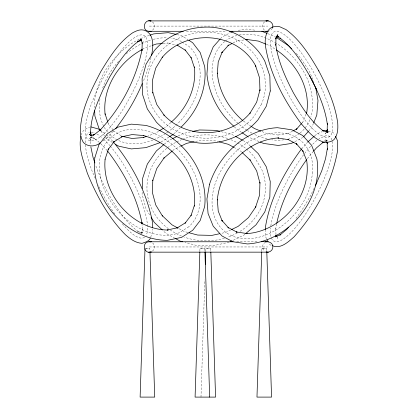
<?xml version="1.0" encoding="UTF-8"?>
<svg xmlns="http://www.w3.org/2000/svg" width="418" height="418" viewBox="0 0 418 418"><rect width="100%" height="100%" fill="white"/><g stroke="black" fill="none" stroke-linecap="round" stroke-linejoin="round"><path stroke-width="0.31" stroke-dasharray="2.09 1.57" d="M142.151 192.311L142.099 194.192L146.034 208.817L150.052 215.427M199.867 251.317L199.95 248.71L202.385 248.668L204.82 248.71L204.904 251.317M200.985 397.1L204.825 279.95M205.766 251.317L205.849 248.71L208.284 248.668L210.719 248.71L210.803 251.317M261.752 251.317L261.835 248.71L264.27 248.668L266.705 248.71L266.788 251.317M276.638 223.876L275.723 228.965L275.781 227.873L275.99 235.292M151.008 57.726L149.947 62.768L145.558 75.966L143.269 81.275M81.426 135.124C81.829 130.541 85.821 128.467 89.682 127.166M140.944 233.672L142.512 229.289L142.219 230.47L142.057 224.33M150.699 237.262L152.617 231.546L152.554 229.012M305.981 114.187L302.669 122.49L303.113 121.685L301.838 123.127M313.484 123.347L311.619 127.715L308.636 131.09M325.883 132.872L325.345 133.943L326.04 132.83M314.08 188.455L309.681 197.212L302.198 209.721L295.474 219.152M272.468 28.168L270.791 30.289L269.6 30.953M307.334 158.657L313.082 151.724M301.634 148.928L307.22 142.58M220.453 38.67L222.01 37.077L230.6 32.526M106.658 138.123L113.832 130.635M152.586 30.19C155.214 28.178 155.146 23.821 152.455 21.898M141.404 233.092L143.484 231.551L139.946 233.207L142.512 232.972L137.313 231.3L139.445 232.382C126.351 223.431 117.871 209.528 109.762 196.241L102.776 182.838L97.169 169.771L95.529 164.838M264.563 21.898C261.872 23.821 261.804 28.178 264.432 30.19M152.455 251.161C155.621 248.945 155.005 243.595 151.415 242.163M170.936 122.411L167.137 125.975L164.467 127.631M173.851 133.891L180.31 127.83M164.149 144.32L168.511 140.615L171.902 138.964M172.686 150.663L174.16 149.414L180.404 146.378M244.859 234.279L243.887 235.104L233.145 240.329M314.843 135.704L317.252 133.755L322.341 131.571M102.771 141.091L107.478 137.496M142.434 49.314L144.032 48.316L151.368 45.74M158.6 131.283L155.397 133.274L148.05 135.855M160.982 142.036L169.076 137.005M265.602 242.163C262.013 243.595 261.396 248.945 264.563 251.161M275.096 37.359L275.603 37.077M233.082 42.939L237.074 40.823L236.222 41.126L245.199 39.757M292.485 131.2L287.924 133.619L288.786 133.352L277.876 135.019L278.675 135.124L266.632 133.446L261.981 131.571M294.774 141.718L302.789 137.475M178.12 135.944L183.204 133.473L191.329 131.722M230.799 229.931L225.699 232.413L220.678 233.495M325 141.723L328.057 140.417L326.845 140.866L324.295 140.714L325.956 141.138M149.435 35.399C130.233 40.839 114.919 55.328 104.427 71.88C98.888 82.905 93.642 94.954 94.599 107.562M195.441 141.446L200.468 140.364L214.674 140.694L218.395 141.676M229.184 242.252L212.914 245.753L196.183 245.366L185.075 242.43M238.234 30.321L246.583 29.046L256.203 30.336M163.135 43.435L168.141 43.007L167.315 43.064L176.056 44.966M144.989 248.71L149.853 248.71L149.942 251.317M149.341 26.094L267.677 26.094M186.433 31.287L226.337 31.287M236.609 241.766L257.451 241.766M149.341 246.96L267.677 246.96M145.699 248.71L149.853 248.71M199.95 248.71L204.82 248.71M205.849 248.71L210.719 248.71M261.835 248.71L266.705 248.71M177.007 34.563L181.626 35.692L187.933 39.621M328.376 131.085L333.015 132.558L334.677 134.554M221.106 131.665L232.204 134.601L234.488 135.85M187.797 232.439L184.087 231.457L178.58 228.442M267.677 33.628L275.284 36.695M266.465 44.35L270.524 45.99L275.765 49.543M258.914 141.55L248.501 137.057M142.977 41.225L143.484 41.502M271.13 245.324L269.981 244.697L268.602 243.025M243.041 140.532L246.463 142.407L250.147 145.877M233.814 147.314L240.428 150.935L241.829 152.251M174.996 238.312L165.862 233.307L162.633 230.271M181.527 41.737L179.348 40.379A59.246 42.871 -49.6 0 0 170.967 38.179M182.07 42.077L188.894 46.33A59.246 42.871 -49.6 0 1 168.689 131.33M121.23 135.772L113.607 131.017L114.339 131.613L113.555 130.588M112.494 142.528L107.572 139.46L105.66 137.329M243.401 121.048L250.225 125.677M241.604 132.381L236.301 128.781L234.07 126.523M100.325 130.097L107.478 135.557L112.985 141.503M99.521 142.496L93.329 137.773L95.419 138.928L90.215 137.25L92.78 137.104L89.243 138.755L91.38 137.287L92.064 136.179L90.304 141.101L90.628 138.708L90.79 144.962M327.007 141.106L325.345 139.11L326.416 141.253M296.158 53.389L300.181 57.459L309.336 71.138L313.949 82.304M100.921 143.844L107.133 150.553M113.163 130.076L108.063 123.42L108.502 124.214L108.095 122.981M100.937 131.158L105.268 136.811M277.181 237.241L277.839 238.38L277.301 237.304M266.459 238.809L265.613 236.51L265.435 230.166M95.205 178.319L92.242 171.437A59.246 16.375 62.3 0 1 85.314 143.431M299.429 133.504A59.246 42.871 49.6 0 1 288.754 138.781M283.853 139.831A59.246 42.871 49.6 0 1 271.658 139.79M267.071 138.933A59.246 42.871 49.6 0 1 254.337 134.356M251.991 133.154A59.246 42.871 49.6 0 1 247.566 130.562M247.012 130.207A59.246 42.871 49.6 0 1 238.626 123.916M238.145 123.498A59.246 42.871 49.6 0 1 224.978 41.366M225.469 40.99A59.246 42.871 49.6 0 1 236.74 35.546M239.169 34.987A59.246 42.871 49.6 0 1 274.569 42.265M275.122 42.589A59.246 42.871 49.6 0 1 310.375 87.221L312.779 100.937A59.246 42.871 49.6 0 1 310.919 116.805M309.848 119.778A59.246 42.871 49.6 0 1 299.92 133.128M168.161 131.712A59.246 42.871 -49.6 0 1 166.003 133.206M165.455 133.567A59.246 42.871 -49.6 0 1 155.287 139.074M152.894 140.061A59.246 42.871 -49.6 0 1 109.255 133.948M107.572 132.083A59.246 42.871 -49.6 0 1 104.014 126.826M103.711 126.262A59.246 42.871 -49.6 0 1 100.017 98.742M102.682 88.036A59.246 42.871 -49.6 0 1 119.736 60.046M126.267 53.812A59.246 42.871 -49.6 0 1 127.736 52.595M129.225 51.419A59.246 42.871 -49.6 0 1 150.809 40.05M153.207 39.381A59.246 42.871 -49.6 0 1 167.169 37.834M331.939 139.978A59.246 16.375 -62.3 0 0 325.758 135.756L319.859 138.28A59.246 16.375 -62.3 0 0 318.976 138.88M332.326 141.446A59.246 16.375 -62.3 0 1 302.392 218.666A59.246 16.375 -62.3 0 1 270.582 228.071M270.838 225.824A59.246 16.375 -62.3 0 1 310.689 146.326M312.711 144.241A59.246 16.375 -62.3 0 1 317.126 140.27M144.612 237.189A59.246 16.375 62.3 0 1 121.769 223.149M114.736 213.885A59.246 16.375 62.3 0 1 98.141 185.153M85.293 142.778A59.246 16.375 62.3 0 1 89.342 132.469M91.228 132.135A59.246 16.375 62.3 0 1 94.797 132.94M96.824 133.932A59.246 16.375 62.3 0 1 102.708 138.269M103.758 139.22A59.246 16.375 62.3 0 1 109.782 145.537M110.221 146.049A59.246 16.375 62.3 0 1 146.117 235.428M239.984 231.389A59.246 52.992 0 0 0 261.485 168.856L254.097 156.703A59.246 52.992 0 0 0 237.67 142.977M237.288 232.972A59.246 52.992 0 0 1 227.439 237.33M224.409 238.291A59.246 52.992 0 0 1 184.479 237.178M181.527 236.055A59.246 52.992 0 0 1 170.434 230.13M168.402 228.688A59.246 52.992 0 0 1 167.132 148.019M167.644 147.622A59.246 52.992 0 0 1 176.192 142.167M176.751 141.88A59.246 52.992 0 0 1 181.955 139.507M182.546 139.278A59.246 52.992 0 0 1 227.888 138.562M230.84 139.685A59.246 52.992 0 0 1 237.116 142.674M312.779 172.117L310.375 185.832A59.246 42.871 -49.6 0 1 228.061 233.824A59.246 42.871 -49.6 0 1 243.589 145.198A59.246 42.871 -49.6 0 1 312.779 172.117M98.141 87.9L92.242 101.616A59.246 16.375 -62.3 0 0 108.889 128.535A59.246 16.375 -62.3 0 0 147.016 39.909A59.246 16.375 -62.3 0 0 98.141 87.9M261.485 104.197L254.097 116.356A59.246 52.992 0 0 1 154.352 110.854A59.246 52.992 0 0 1 202.077 32.322A59.246 52.992 0 0 1 261.485 104.197M188.894 226.728L179.348 232.674A59.246 42.871 49.6 0 1 100.268 175.785A59.246 42.871 49.6 0 1 161.959 137.344A59.246 42.871 49.6 0 1 188.894 226.728M325.758 137.303L319.859 134.774A59.246 16.375 62.3 0 1 270.984 48.222A59.246 16.375 62.3 0 1 309.111 64.555A59.246 16.375 62.3 0 1 325.758 137.303"/><path stroke-width="0.63" d="M90.643 133.718C90.33 118.331 96.871 103.883 102.865 90.048L109.762 76.813C117.871 63.526 126.351 49.622 139.445 40.671L137.313 41.753L141.357 40.452M142.219 42.584L142.01 50.568L142.068 49.517C136.002 79.514 120.99 107.907 100.033 130.165L100.853 129.538L93.329 135.28L94.285 134.549M105.117 159.138C101.621 194.333 132.543 229.827 168.141 230.046L167.315 229.989L177.932 227.679L177.07 227.988L185.78 222.559L185.075 223.186L191.355 214.993M142.261 188.549L142.554 178.543L147.319 164.117L156.389 150.914L163.663 144.732M144.968 249.363L140.119 397.1L154.723 397.1L149.963 251.965M199.846 251.965L195.086 397.1L215.583 397.1L210.824 251.965M205.337 264.333L205.745 251.965M261.731 251.965L256.971 397.1L271.569 397.1L266.809 251.965M276.753 223.238C281.654 200.191 292.924 178.758 306.582 159.707M151.541 55.207C153.542 46.597 154.404 32.536 143.343 30.023C139.706 29.187 135.819 31.125 132.658 32.797C118.613 42.396 109.516 57.308 100.816 71.562C90.863 90.722 80.183 111.141 80.293 133.269C80.34 136.487 81.923 139.622 83.334 142.444C87.999 147.214 95.231 146.781 100.336 142.946M272.593 27.729C274.114 23.732 269.814 19.855 265.869 20.9M105.064 159.305L108.502 148.845L108.063 149.634L114.339 141.441L113.607 142.036L122.322 136.608L121.445 136.874L132.072 134.565L143.834 135.568L143.155 135.479C173.517 143.4 197.866 174.269 194.37 206.137L194.396 205.327L190.953 215.803M81.019 136.258C77.988 148.599 83.772 161.452 87.315 173.104C96.485 195.54 108.314 217.423 125.484 234.785C130.238 238.944 135.505 242.968 142.078 243.328C145.004 242.288 148.777 241.405 150.297 238.396M306.222 113.597L306.692 112.411L306.619 113.241C310.887 88.501 296.649 63.327 276.288 49.899M313.725 122.756L316.807 115.034L317.983 100.513L315.836 88.282M272.285 245.617C280.541 249.478 288.42 241.756 294.105 236.802C315.799 212.501 332.132 182.305 337.707 150.041L337.493 140.688L335.502 136.2M142.256 83.637C135.427 99.797 126.34 114.992 115.53 128.807M326.416 131.801L327.493 129.658L327.153 130.855L327.357 123.451L327.372 124.543C325.042 107.285 317.727 91.218 309.717 75.919L316.405 89.227M315.381 185.864L321.803 170.701L325.544 158.657L327.372 148.51L327.357 149.602L327.153 142.198L327.493 143.395L326.688 141.791M301.634 148.928L300.772 149.905C283.989 172.817 269.918 198.843 265.44 227.178L265.42 229.534M307.648 142.089L314.352 136.111M313.505 151.243L316.483 147.862L322.905 142.501M288.42 227.47L286.722 229.398L279.825 235.151L280.781 234.467L275.206 236.86L276.429 236.447M220.03 39.151L213.211 46.868L208.065 59.56L206.931 74.059C208.734 94.04 218.724 112.766 233.625 126.074M301.415 123.608L296.315 129.376L297.046 128.781L293.055 130.897M303.52 136.879L308.207 131.576M276.559 36.423L277.839 34.678L275.687 38.968L275.99 37.761L275.781 45.181L275.723 44.094C278.059 61.399 285.4 77.508 293.426 92.843C301.577 106.799 310.297 121.1 323.396 130.965L322.466 130.244L328.057 132.642L326.845 132.187M171.406 121.967C186.872 108.476 196.852 87.66 194.37 66.917L194.396 67.726L190.953 57.25M181.229 126.967C197.306 111.601 207.365 88.929 204.668 66.493L200.196 52.553L192.714 42.788L188.952 40.253M172.195 151.081L163.851 158.166L164.143 157.79L156.771 168.559L152.769 180.665L152.789 180.059L152.429 192.677L155.731 204.945L162.466 216.038L162.2 215.62L171.976 224.827L178.031 228.139M245.831 233.453L256.025 224.795L264.761 212.025L269.835 197.129L270.247 181.48L266.313 166.855L258.282 153.641L250.607 146.31M141.906 49.643C118.968 62.036 102.055 87.952 105.132 114.553M159.666 130.62L163.401 128.295M169.614 136.67L173.392 134.324M231.17 32.223L232.889 31.313M231.938 43.545L227.946 45.656L228.651 45.029L221.853 52.72L222.261 51.9L218.233 61.989L217.287 73.735L217.308 73.051C218.854 91.678 228.959 108.56 242.879 120.692M293.629 142.329L291.053 143.499L278.216 145.459L263.586 143.431L260.08 142.021M327.007 131.947L328.177 131.356L325.956 131.916M172.467 138.692L176.986 136.493M180.968 146.101L186.647 143.343L194.182 141.718M231.368 229.654L238.171 226.347L248.464 217.606L255.879 206.774L255.576 207.244L259.573 195.143L259.939 182.525L259.959 183.131L256.657 170.857L249.917 159.765L250.22 160.151L242.294 152.69M230.318 241.703L232.011 240.878M322.466 142.81L324.493 141.942M323.464 131.095L324.671 130.641L327.221 130.792M150.046 35.18L153.719 33.889L168.25 32.661L176.386 34.428M152.591 45.311L156.254 44.021L162.513 43.488M146.216 136.503L143.155 137.574L143.834 137.485L132.072 138.489L123.32 136.587M159.906 142.705L145.84 147.648L131.336 148.918L118.832 146.201L115.77 144.571M90.215 135.803L94.839 134.314M151.149 20.9C144.006 18.726 141.321 30.483 148.74 31.287L183.236 31.287M266.313 252.148C269.814 252.895 273.445 249.818 272.839 246.197C271.977 240.716 265.179 241.473 261.161 241.766M276.204 37.077L278.973 36.371L276.429 36.606M266.193 21.119L267.076 20.9L149.942 20.9L150.825 21.119M233.145 241.766L148.74 241.766C141.321 242.571 144.006 254.332 151.149 252.153M151.264 251.824L149.942 252.153L267.076 252.153L266.193 251.934M192.583 131.456L199.459 129.972L216.174 130.359L219.873 131.336M219.424 233.761L211.895 235.386L197.698 235.057L189.035 232.769M245.836 39.658L247.122 39.464L246.317 39.402L258.34 41.074L265.879 44.115M148.74 31.287L151.311 31.266M268.278 241.766L265.707 241.792L266.914 241.792M148.578 20.921L149.816 20.921M267.201 20.921L268.44 20.921M229.555 31.287L268.278 31.287L265.707 31.266M150.104 241.792L151.311 241.792L148.74 241.766M148.578 252.132L149.816 252.132M267.201 252.132L268.44 252.132M90.957 126.915L98.23 128.943L100.336 130.108L99.364 129.366M141.216 40.144L139.946 39.851L141.718 40.677M275.65 235.841L277.312 236.259M219.011 141.838L228.306 144.299L233.814 147.314M182.603 241.776L180.137 241.123L175.57 238.621M177.932 45.374L177.07 45.066L185.78 50.494L185.075 49.867L191.355 58.065M261.825 31.272L267.092 33.393M260.822 131.106L254.426 128.525L250.748 126.032M276.319 36.674L280.781 38.587L279.825 37.902C292.893 47.741 301.587 62.005 309.717 75.919M92.19 135.678L89.243 134.298L91.38 135.766M275.603 235.977L276.246 236.327M235.627 136.472L242.471 140.218M276.345 37.416L288.566 45.708L291.691 48.875M242.137 132.741L247.973 136.702M162.174 229.837L154.336 222.454L151.055 217.083M113.409 141.958C132.26 164.901 146.65 192.332 152.335 221.624L152.518 227.742M100.148 130.129L98.925 128.31L94.876 115.979L94.682 110.733M107.578 151.029C123.911 172.368 137.078 196.941 142.068 223.536L142.01 222.486L142.042 223.714M318.767 70.856C309.853 55.615 300.307 39.909 285.745 29.396C282.479 28.534 279.323 25.378 275.755 26.559C266.161 26.632 264.432 38.597 265.44 45.881C269.918 74.211 283.989 100.236 300.772 123.148C307.46 130.865 314.362 139.607 324.671 142.413C327.853 142.418 331.573 141.848 333.982 139.612C337.88 134.847 338.073 128.875 337.707 123.012C335.205 104.5 327.357 87.268 318.767 70.856L318.809 70.935M141.404 39.966L140.751 38.832L142.319 43.221M276.225 235.156L276.763 236.233M267.008 239.906L267.834 241.547M306.692 160.643L302.669 150.564L303.113 151.368L296.315 143.682L297.046 144.273L287.924 139.434L288.786 139.701L277.876 138.034L278.675 137.93C246.677 139.716 220.15 168.736 217.308 200.003L217.287 199.318L218.233 211.064L222.261 221.153L221.853 220.333L228.651 228.024L227.946 227.397L237.074 232.23L236.222 231.927L247.122 233.589L246.317 233.652C281.612 231.624 311.99 195.655 306.671 160.439M91.673 135.782L90.304 131.952L90.643 133.123M94.912 162.983L93.068 157.434L90.837 146.843M105.064 113.748L107.891 122.364M204.924 251.965L209.684 397.1M94.802 157.879C90.251 198.419 126.32 240.293 167.419 240.334L181.626 237.361L192.714 230.266L200.196 220.5L204.668 206.565C208.681 169.964 180.717 134.502 145.84 125.405L131.336 124.136L117.954 127.124L107.572 133.593L98.925 144.743L94.802 157.879M259.959 89.922L259.939 90.528L259.573 77.915L255.576 65.809L255.879 66.279C237.894 31.841 186.668 28.074 162.2 57.433L162.466 57.02L155.731 68.108L152.429 80.376L152.789 92.995L152.769 92.388L156.771 104.495L164.143 115.263L163.851 114.887C186.397 139.288 228.886 138.499 250.22 112.902L249.917 113.294L256.657 102.196L259.959 89.922M270.268 90.967L266.313 106.198L257.979 119.804C243.642 136.623 221.284 144.743 199.459 143.081C183.173 141.096 167.822 134.021 156.389 122.14L147.319 108.936L142.554 94.515L142.099 78.866L146.034 64.236L154.336 50.599C168.689 33.764 191.068 25.639 212.914 27.301C234.315 29.678 254.588 41.711 264.761 61.028L269.835 75.924L270.268 90.967M209.502 184.328L206.931 198.994L208.065 213.499L213.211 226.19L222.01 235.977L232.889 241.74L247.388 243.945C288.101 241.776 323.6 199.428 316.881 158.85L311.619 145.339L302.789 135.578L291.916 129.82L277.416 127.699C245.518 129.261 219.001 154.874 209.502 184.328"/></g></svg>
